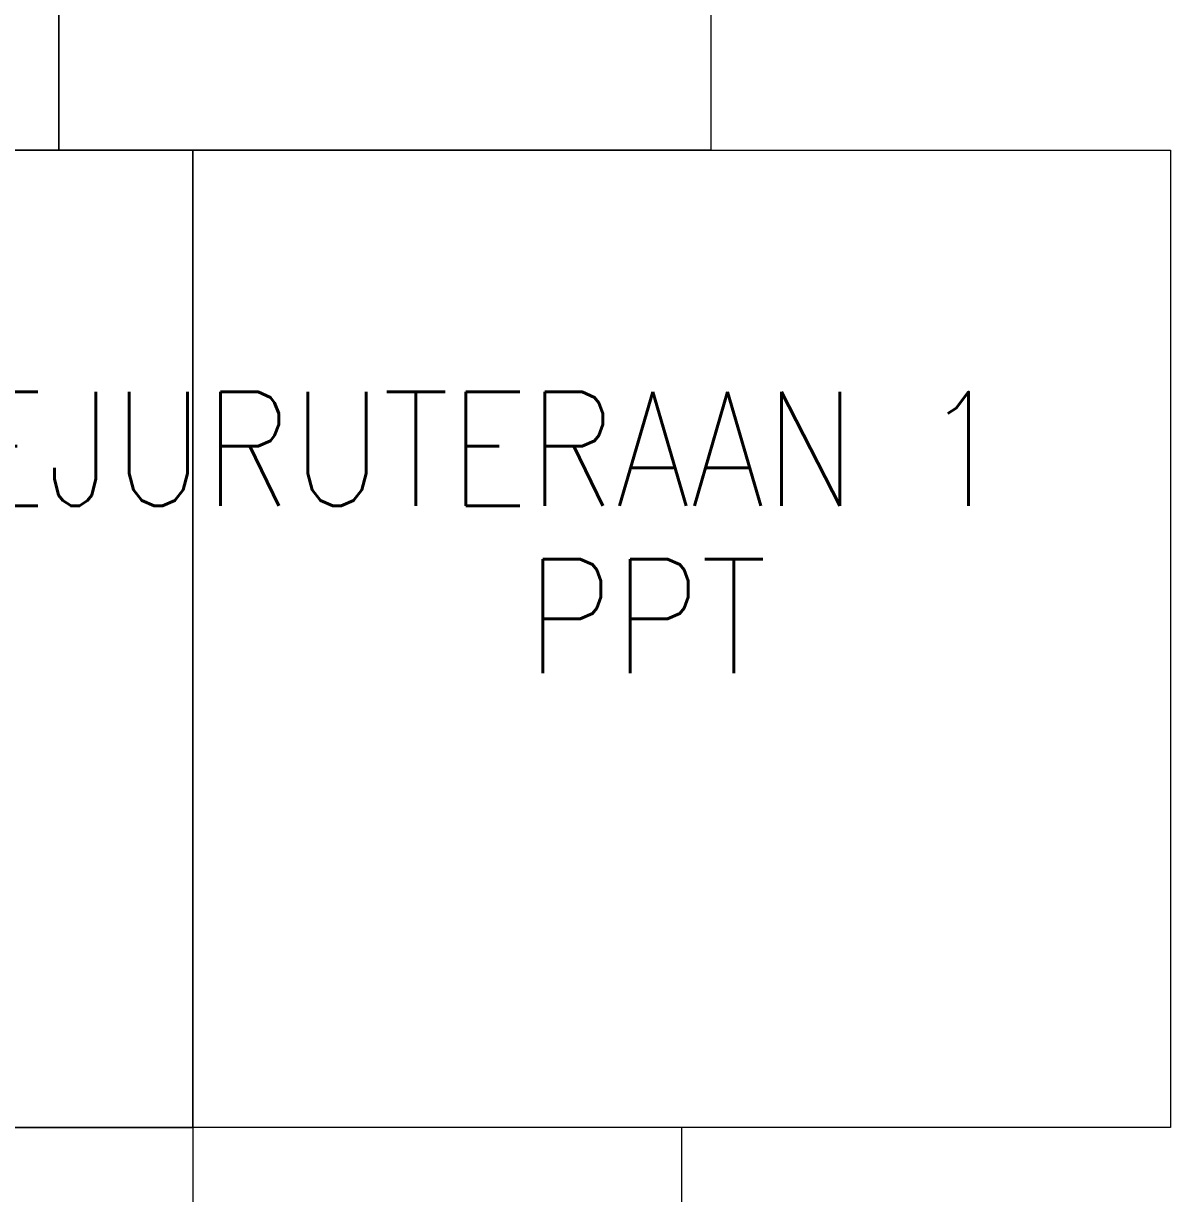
# Model space of a CAD drawing. Header units: inches. Extents: x 17074 to 430035, y 21644 to 175348.
# Drawn here: x 53115 to 56634, y 68726 to 72318 of the extents above; entities that cross this region are included whole.
import ezdxf
from ezdxf.enums import TextEntityAlignment as Align

# ---------------------------------------------------------------- set-up
doc = ezdxf.new("R2010")
doc.units = ezdxf.units.IN
doc.header["$MEASUREMENT"] = 0
doc.layers.add('1', color=8, linetype='Continuous', lineweight=9)
doc.layers.add('t3', color=8, linetype='Continuous', lineweight=25)
doc.styles.add('LAILA', font='romans.shx', dxfattribs={"width": 0.85})

msp = doc.modelspace()

# ---------------------------------------------------------------- linework, layer by layer
at = {"layer": '1'}
for points in [[(51223.4, 71928.6), (51223.4, 74428.6), (53223.4, 74428.6), (53223.4, 71928.6)], [(53223.4, 71928.6), (53223.4, 74428.6), (55223.4, 74428.6), (55223.4, 71928.6)], [(53634.3, 71928.6), (53634.3, 68928.6), (50634.3, 68928.6), (50634.3, 71928.6)], [(56634.3, 71928.6), (56634.3, 68928.6), (53634.3, 68928.6), (53634.3, 71928.6)], [(52134.3, 68928.6), (53634.3, 68928.6), (53634.3, 66928.6), (52134.3, 66928.6)], [(55134.3, 68928.6), (53634.3, 68928.6), (53634.3, 66928.6), (55134.3, 66928.6)]]:
    msp.add_lwpolyline(points, close=True, dxfattribs=at)

# ---------------------------------------------------------------- texts
at = {"layer": 't3', "style": 'LAILA', "width": 0.85}
msp.add_text('PUSAT KEJURUTERAAN 1', height=350, dxfattribs=at).set_placement((51233.4, 71186.5), align=Align.TOP_LEFT)
msp.add_text('PPT', height=350, dxfattribs=at).set_placement((54657, 70323.4))

doc.saveas('drawing.dxf')
